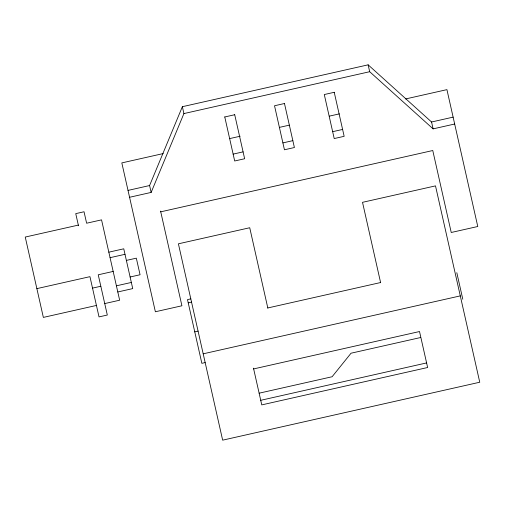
<?xml version="1.0" encoding="UTF-8"?>
<svg xmlns="http://www.w3.org/2000/svg" width="505" height="505" viewBox="0 0 505 505"><rect width="100%" height="100%" fill="white"/><g stroke="black" fill="none" stroke-linecap="round" stroke-linejoin="round"><path stroke-width="0.76" d="M129.577 197.278L151.14 192.418L149.587 185.543L182.362 106.7L368.139 64.836L431.56 121.995L433.113 128.87L454.677 124.015M151.14 192.418L183.915 113.574L182.362 106.7M183.915 113.574L369.685 71.71L433.113 128.87M224.769 116.971L234.718 114.73M284.479 103.512L274.524 105.76L284.448 149.777L294.396 147.529L284.466 103.468M334.241 92.301L324.286 94.542L334.209 138.559L344.158 136.318L334.228 92.257M163.166 153.583L121.825 162.9L155.376 311.762L181.914 305.777L160.577 211.09M229.377 138.66L240.146 136.236M279.379 127.393L289.378 125.139M329.38 116.125L339.379 113.871M405.591 98.948L446.925 89.638L477.774 226.505L451.236 232.483L432.766 150.528L160.741 211.829M233.14 154.113L243.088 151.872M282.895 142.902L292.849 140.655M332.656 131.685L342.611 129.444M128.024 190.404L149.587 185.543M431.56 121.995L453.124 117.135M78.325 225.097L25.25 237.053L43.354 317.405L96.436 305.443M108.828 252.172L123.757 248.807L132.727 288.601L117.798 291.966M110.071 257.676L125 254.312M126.376 260.41L136.325 258.169L140.062 274.752L130.113 276.993M36.871 288.626L89.947 276.664L99.018 316.9L107.312 315.032L98.241 274.796L113.17 271.431M92.529 288.121L100.823 286.253M116.415 285.817L131.344 282.453M104.731 303.574L119.653 300.21L101.549 219.864L86.62 223.223L84.038 211.765L75.744 213.634L78.477 225.754M190.814 298.872L187.494 299.616L201.855 363.329L205.169 362.577M188.22 302.836L191.54 302.091M267.808 307.955L380.593 282.541M194.76 331.861L198.08 331.11M203.199 353.822L460.295 295.886M253.655 368.915L419.522 331.533L427.634 367.507L261.767 404.89L253.485 368.158M420.615 337.529L351.044 353.21L332.107 376.743L259.16 393.18M260.731 400.307L426.599 362.925M456.81 272.7L462.788 299.231M368.139 64.836L369.685 71.71M380.644 282.75L362.521 202.322L435.499 185.878L479.75 382.228L222.655 440.164L178.404 243.814L249.729 227.742L267.852 308.17M234.705 114.686L244.641 158.747L234.686 160.988L224.757 116.926"/></g></svg>
